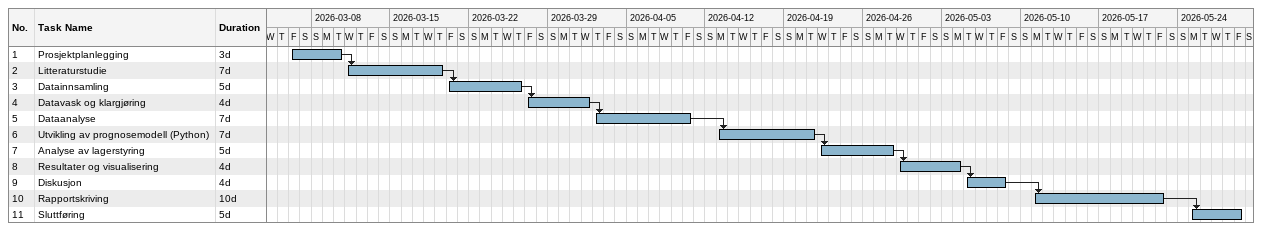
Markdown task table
| ID | Task | Duration | Start | Finish | Predecessors |
|---|---|---|---|---|---|
| 1 | Prosjektplanlegging | 3d | 2026-03-06 | 2026-03-10 |  |
| 2 | Litteraturstudie | 7d | 2026-03-11 | 2026-03-19 | 1 |
| 3 | Datainnsamling | 5d | 2026-03-20 | 2026-03-26 | 2 |
| 4 | Datavask og klargjøring | 4d | 2026-03-27 | 2026-04-01 | 3 |
| 5 | Dataanalyse | 7d | 2026-04-02 | 2026-04-10 | 4 |
| 6 | Utvikling av prognosemodell (Python) | 7d | 2026-04-13 | 2026-04-21 | 5 |
| 7 | Analyse av lagerstyring | 5d | 2026-04-22 | 2026-04-28 | 6 |
| 8 | Resultater og visualisering | 4d | 2026-04-29 | 2026-05-04 | 7 |
| 9 | Diskusjon | 4d | 2026-05-05 | 2026-05-08 | 8 |
| 10 | Rapportskriving | 10d | 2026-05-11 | 2026-05-22 | 9 |
| 11 | Sluttføring | 5d | 2026-05-25 | 2026-05-29 | 10 |
